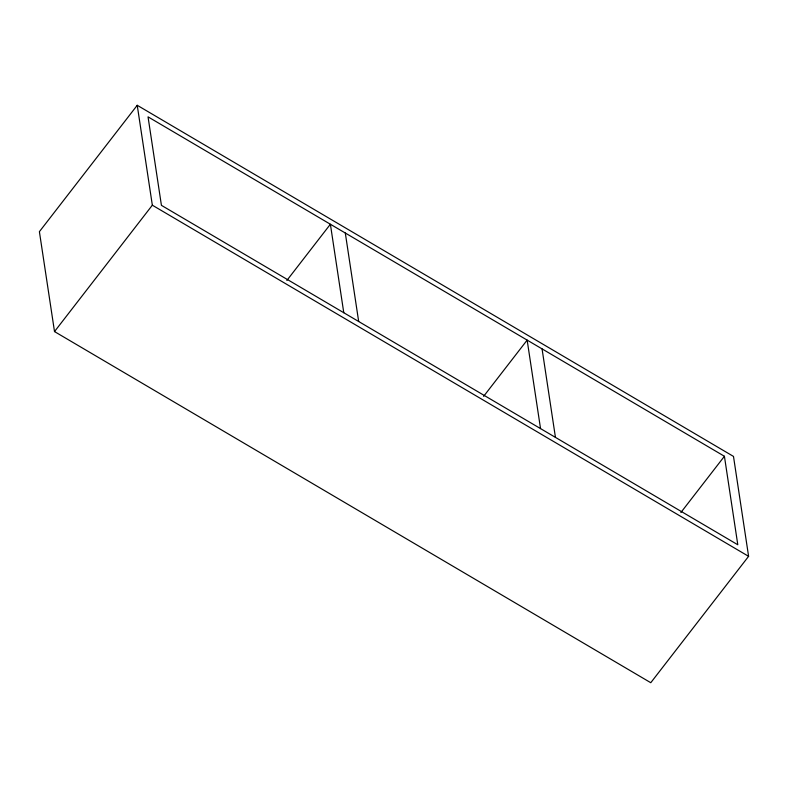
<?xml version="1.0" encoding="UTF-8"?>
<svg xmlns="http://www.w3.org/2000/svg" width="788" height="788" viewBox="0 0 788 788"><rect width="100%" height="100%" fill="white"/><g stroke="black" fill="none" stroke-linecap="round" stroke-linejoin="round"><path stroke-width="1.18" d="M137.23 105.287L39.4 231.672L54.51 331.581L650.77 682.713L748.6 556.328L733.49 456.419L137.23 105.287L152.34 205.195L54.51 331.581M286.842 280.489L330.389 224.235L343.775 312.728M483.605 396.364L527.152 340.111L540.538 428.603M680.871 512.525L724.418 456.272L148.036 116.851L161.422 205.343L737.795 544.764L724.418 456.272M152.34 205.195L748.6 556.328M542.065 348.887L555.442 437.379M345.302 233.012L358.678 321.504"/></g></svg>
